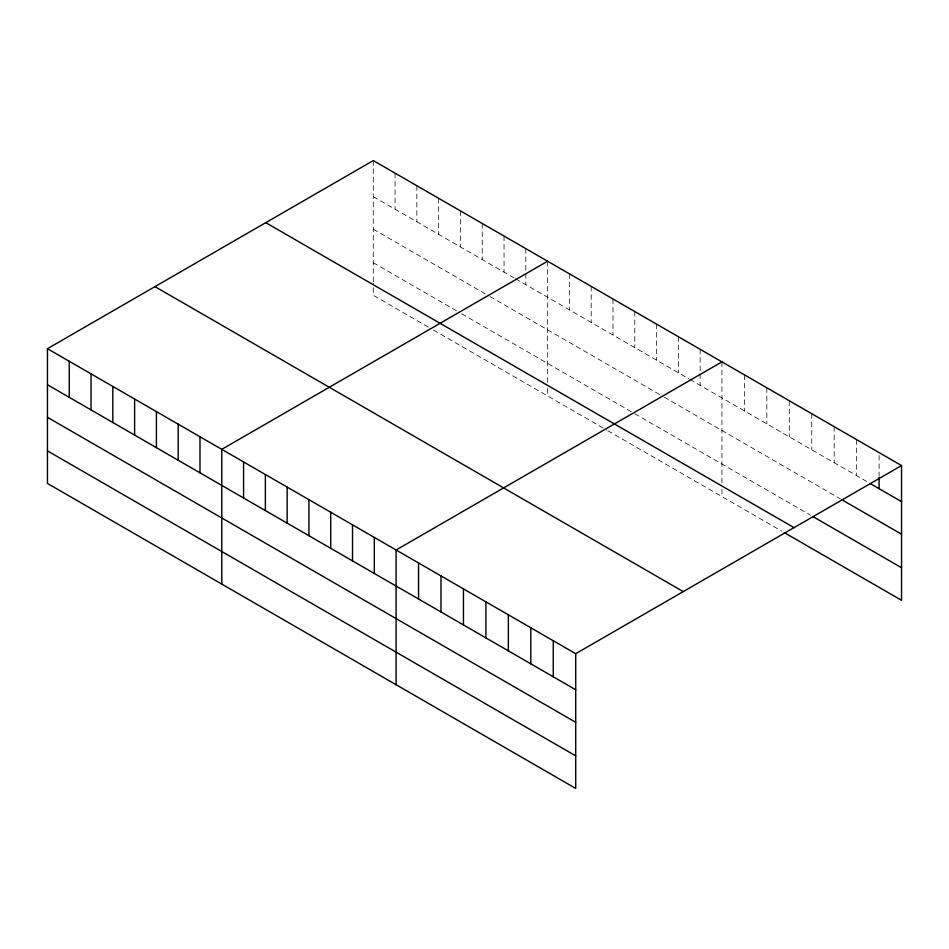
<?xml version="1.0" encoding="UTF-8"?>
<svg xmlns="http://www.w3.org/2000/svg" width="949" height="949" viewBox="0 0 949 949"><rect width="100%" height="100%" fill="white"/><g stroke="black" fill="none" stroke-linecap="round" stroke-linejoin="round"><path stroke-width="0.71" stroke-dasharray="4.75 3.56" d="M373.289 160.583L373.289 281.983M373.289 196.633L514.287 278.045M515.568 278.781L688.618 378.687M689.899 379.422L867.872 482.187M373.289 229.195L488.652 295.803M489.933 296.539L662.971 396.445M664.264 397.192L840.434 498.901M373.289 262.743L456.599 310.845M461.736 313.811L633.493 412.981M634.774 413.717L810.493 515.165M428.402 327.132L373.289 295.305L373.289 283.466M433.527 330.098L606.577 430.004M607.858 430.739L781.81 531.167M879.094 455.496L879.094 475.686M856.65 439.648L856.65 475.698M834.195 426.682L834.195 462.744M811.751 413.717L811.751 449.779M789.295 400.763L789.295 436.813M766.839 387.797L766.839 423.847M744.396 374.831L744.396 410.893M721.94 361.877L721.94 483.278M721.94 489.198L721.94 496.6M700.148 349.291L700.148 372.364M700.148 373.811L700.148 385.353M678.357 336.717L678.357 372.767M656.566 324.131L656.566 360.181M634.774 311.545L634.774 347.607M612.983 298.971L612.983 335.021M591.191 286.384L591.191 322.446M569.4 273.81L569.4 309.86M547.609 261.224L547.609 382.637M547.609 388.556L547.609 395.958M525.817 248.65L525.817 284.7M504.038 236.064L504.038 272.126M482.246 223.49L482.246 259.54M460.455 210.903L460.455 246.954M438.663 198.317L438.663 234.379M416.872 185.743L416.872 221.793M395.081 173.157L395.081 209.219"/><path stroke-width="1.42" d="M47.45 348.698L575.711 653.695L575.711 788.417L47.45 483.432L47.45 348.698L373.289 160.583L901.55 465.568L901.55 600.302L784.301 532.614M547.609 261.224L221.781 449.352L221.781 584.074M721.94 361.877L396.101 549.993L396.101 684.727M575.711 653.695L901.55 465.568M870.363 483.622L901.55 501.63M841.68 499.625L901.55 534.192M812.996 516.612L901.55 567.739M265.756 222.659L794.028 527.644M154.972 286.622L683.244 591.607M47.45 384.76L575.711 689.745M47.45 417.323L575.711 722.308M47.45 450.87L575.711 755.855M879.094 477.122L879.094 488.664M553.267 640.729L553.267 676.779M530.811 627.764L530.811 663.826M508.356 614.798L508.356 650.86M485.912 601.844L485.912 637.894M463.456 588.878L463.456 624.94M441 575.913L441 611.975M418.556 562.959L418.556 599.009M374.309 537.407L374.309 573.469M352.518 524.833L352.518 560.883M330.727 512.246L330.727 548.308M308.935 499.672L308.935 535.722M287.144 487.086L287.144 523.148M265.364 474.512L265.364 510.562M243.573 461.926L243.573 497.988M199.99 436.765L199.99 472.816M178.198 424.179L178.198 460.241M156.407 411.605L156.407 447.655M134.616 399.019L134.616 435.081M112.824 386.445L112.824 422.495M91.033 373.859L91.033 409.921M69.241 361.284L69.241 397.334"/></g></svg>
